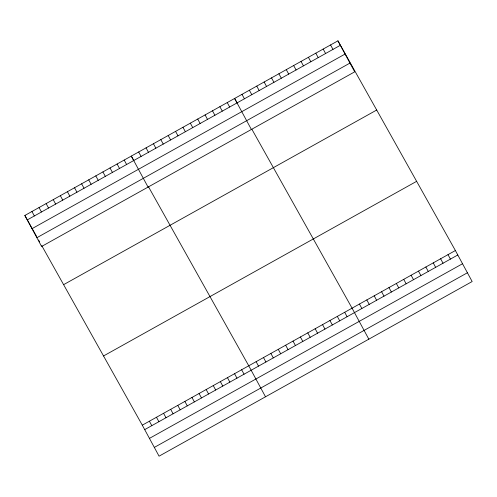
<?xml version="1.0" encoding="UTF-8"?>
<svg xmlns="http://www.w3.org/2000/svg" width="497" height="497" viewBox="0 0 497 497"><rect width="100%" height="100%" fill="white"/><g stroke="black" fill="none" stroke-linecap="round" stroke-linejoin="round"><path stroke-width="0.75" d="M337.941 40.829L354.703 71.835L41.611 246.469L24.85 215.462L337.941 40.829L455.389 250.531L472.15 281.538L159.059 456.171L142.297 425.165L41.76 245.661M27.26 219.916L340.352 45.283M31.994 228.682L345.086 54.049M36.877 237.709L349.969 63.076M63.61 284.663L376.695 110.03M103.538 355.964L416.629 181.33M142.297 425.165L455.389 250.531M144.702 429.619L457.793 254.986M149.442 438.385L462.533 263.745M154.325 447.412L467.41 272.772M237.088 102.86L234.621 98.456L251.383 129.462M251.886 129.282L352.069 308.159L368.83 339.165M133.768 160.494L131.301 156.089L148.063 187.096M148.566 186.915L248.748 365.792L265.51 396.792M24.85 215.462L36.48 236.224M38.592 240.001L39.648 241.884M448.008 254.65L450.412 259.105M330.561 44.947L332.971 49.402M440.628 258.763L443.032 263.217M323.18 49.06L325.591 53.514M433.247 262.882L435.658 267.336M315.8 53.179L318.21 57.633M425.867 266.995L428.277 271.455M308.42 57.292L310.83 61.752M418.486 271.113L420.897 275.568M301.039 61.411L303.45 65.865M411.106 275.232L413.516 279.687M293.659 65.529L296.069 69.984M403.726 279.345L406.136 283.799M286.278 69.642L288.689 74.096M396.345 283.464L398.756 287.918M278.898 73.761L281.308 78.215M388.965 287.577L391.375 292.037M271.517 77.874L273.928 82.334M381.584 291.696L383.995 296.15M264.143 81.993L266.547 86.447M374.204 295.814L376.614 300.269M256.763 86.111L259.167 90.566M366.823 299.927L369.234 304.381M249.382 90.224L251.793 94.678M359.443 304.046L361.853 308.5M242.002 94.343L244.412 98.797M344.688 312.278L347.092 316.732M227.241 102.575L229.651 107.029M337.308 316.396L339.718 320.851M219.86 106.693L222.271 111.148M329.927 320.509L332.338 324.963M212.48 110.806L214.89 115.261M322.547 324.628L324.957 329.082M205.099 114.925L207.51 119.379M315.166 328.741L317.577 333.201M197.719 119.038L200.129 123.498M307.786 332.86L310.196 337.314M190.339 123.157L192.749 127.611M300.405 336.978L302.816 341.433M182.958 127.275L185.369 131.73M293.025 341.091L295.435 345.545M175.578 131.388L177.988 135.843M285.645 345.21L288.055 349.664M168.203 135.507L170.608 139.961M278.264 349.323L280.675 353.783M160.823 139.62L163.227 144.08M270.884 353.442L273.294 357.896M153.443 143.739L155.847 148.193M263.503 357.56L265.914 362.015M146.062 147.857L148.473 152.312M256.129 361.673L258.533 366.127M138.682 151.97L141.092 156.425M241.648 369.749L244.058 374.204M124.207 160.046L126.611 164.501M234.553 373.707L236.963 378.161M117.106 164.004L119.516 168.458M227.458 377.664L229.862 382.118M110.011 167.961L112.421 172.416M220.357 381.621L222.768 386.082M102.916 171.919L105.321 176.379M213.263 385.585L215.673 390.039M95.815 175.882L98.226 180.336M206.168 389.542L208.572 393.997M88.721 179.839L91.131 184.294M199.067 393.5L201.478 397.954M81.626 183.797L84.03 188.251M191.972 397.457L194.383 401.911M74.525 187.754L76.936 192.209M184.878 401.414L187.282 405.869M67.43 191.712L69.841 196.166M177.777 405.372L180.187 409.832M60.336 195.669L62.74 200.129M170.682 409.335L173.093 413.79M53.235 199.632L55.645 204.087M163.588 413.293L165.992 417.747M46.14 203.59L48.551 208.044M156.487 417.25L158.897 421.704M39.046 207.547L41.45 212.002M149.392 421.207L151.802 425.662M31.945 211.505L34.355 215.959"/></g></svg>
